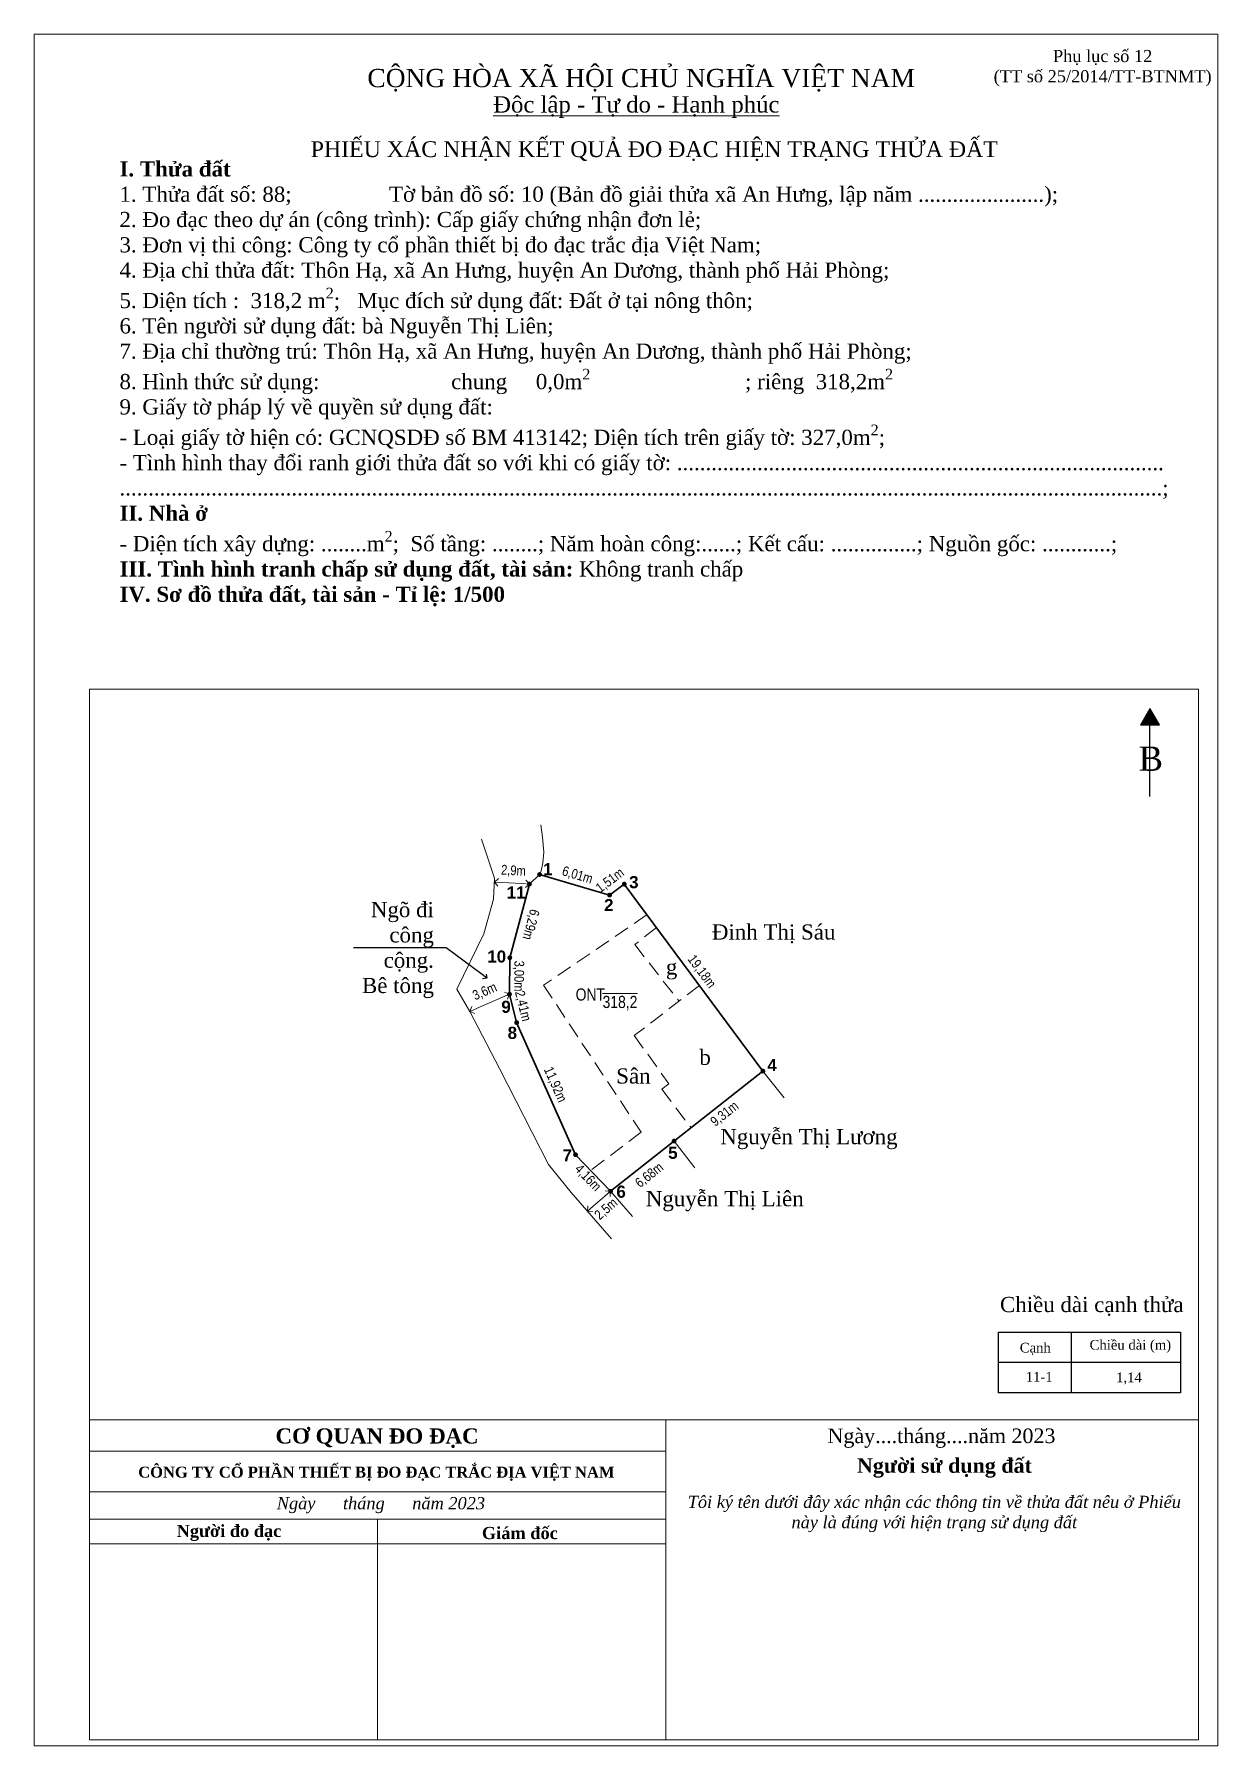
# Model space of a CAD drawing. Header units: metres. Extents: x -95 to 475, y 248 to 679.
# Drawn here: x 171.6 to 269.1, y 409.6 to 550.6 of the extents above; entities that cross this region are included whole.
import ezdxf
from ezdxf import colors
from ezdxf.entities.mleader import LeaderData, LeaderLine
from ezdxf.math import Vec2, Vec3

# ---------------------------------------------------------------- set-up
doc = ezdxf.new("R2010")
doc.units = ezdxf.units.M
doc.header["$LTSCALE"] = 0.2
doc.header["$PDMODE"] = 3
doc.header["$PDSIZE"] = -3
doc.linetypes.add('HIDDEN', pattern=[9.525, 6.35, -3.175])
for name, color, linetype in [('0 @ 0.5', 7, 'Continuous'), ('Heaven2407', 2, 'Continuous'), ('KHUNG_TRÍCH ĐO', 7, 'Continuous')]:
    doc.layers.add(name, color=color, linetype=linetype)
for name, color, linetype, lineweight in [('NOI', 4, 'Continuous', 5), ('NOI @ 0.5', 4, 'Continuous', 5), ('Nét đứt', 6, 'HIDDEN', 13), ('Thanh', 8, 'Continuous', 9), ('Thêm và ngõ @ 0.5', 3, 'Continuous', 13), ('Đậm', 1, 'Continuous', 35), ('Đỏ', 1, 'HIDDEN', 13)]:
    doc.layers.add(name, color=color, linetype=linetype, lineweight=lineweight)
doc.styles.add('Annotative', font='times.ttf', dxfattribs={"height": 2.5})
doc.styles.add('DIM', font='ARIALN.TTF', dxfattribs={"height": 1.6})
doc.styles.add('Free', font='times.ttf')
doc.styles.add('Land House', font='ARIALN.TTF', dxfattribs={"height": 2})
doc.styles.add('Point', font='arialbd.ttf', dxfattribs={"height": 2.5})
doc.styles.add('TNRM', font='times.ttf')
doc.styles.add('TNRMB', font='timesbd.ttf')
doc.styles.add('Vntimecc', font='times.ttf')
doc.dimstyles.new('Kích thước cạnh', dxfattribs={"dimtxt": 1.6, "dimasz": 2.5, "dimexe": 1.25, "dimexo": 0.625, "dimtad": 1, "dimzin": 4, "dimtxsty": 'DIM', "dimcen": 2.5, "dimse1": 1, "dimse2": 1, "dimsd1": 1, "dimsd2": 1, "dimadec": 0, "dimazin": 0, "dimtfac": 1, "dimtmove": 0, "dimatfit": 3, "dimfxl": 1, "dimarcsym": 0})
doc.dimstyles.new('Kích thước ngõ', dxfattribs={"dimtxt": 1.6, "dimasz": 1.25, "dimexe": 1.25, "dimexo": 1, "dimgap": 1, "dimtad": 1, "dimtoh": 1, "dimdec": 1, "dimzin": 4, "dimtxsty": 'DIM', "dimblk": 'OPEN90', "dimcen": 0, "dimse1": 1, "dimse2": 1, "dimclrd": 3, "dimclre": 3, "dimclrt": 2, "dimadec": 0, "dimazin": 0, "dimtfac": 1, "dimtdec": 1, "dimtmove": 2, "dimatfit": 3, "dimldrblk": 'OPEN90', "dimfxl": 1, "dimlwd": 13, "dimlwe": 13, "dimarcsym": 1})

# ---------------------------------------------------------------- blocks, each defined once
blk = doc.blocks.new('*D76')
at = {"layer": 'Defpoints', "color": 0, "transparency": 16777216}
for p in [(220.17, 480.62), (231.59, 465.21), (231.59, 465.21)]:
    blk.add_point(p, dxfattribs=at)
at = {"color": 0, "transparency": 16777216, "insert": (226.52, 473.39), "char_height": 0.8, "attachment_point": 5, "rotation": 306.5471, "style": 'DIM'}
blk.add_mtext('19,18m', dxfattribs=at)
blk = doc.blocks.new('*D77')
at = {"layer": 'Defpoints', "color": 0, "transparency": 16777216}
for p in [(224.28, 459.45), (219.03, 455.31), (220.13, 453.92)]:
    blk.add_point(p, dxfattribs=at)
at = {"color": 0, "transparency": 16777216, "insert": (222.26, 456.61), "char_height": 0.8, "attachment_point": 5, "rotation": 38.2329, "style": 'DIM'}
blk.add_mtext('6,68m', dxfattribs=at)
blk = doc.blocks.new('*D78')
at = {"layer": 'Defpoints', "color": 0, "transparency": 16777216}
for p in [(216.15, 458.32), (215.14, 457.35), (219.03, 455.31)]:
    blk.add_point(p, dxfattribs=at)
at = {"color": 0, "transparency": 16777216, "insert": (217.15, 456.39), "char_height": 0.8, "attachment_point": 5, "rotation": 313.6921, "style": 'DIM'}
blk.add_mtext('4,16m', dxfattribs=at)
blk = doc.blocks.new('*D79')
at = {"layer": 'Defpoints', "color": 0, "transparency": 16777216}
for p in [(211.3, 469.21), (211.3, 469.21), (216.15, 458.32)]:
    blk.add_point(p, dxfattribs=at)
at = {"color": 0, "transparency": 16777216, "insert": (214.45, 464.09), "char_height": 0.8, "attachment_point": 5, "rotation": 294.0141, "style": 'DIM'}
blk.add_mtext('11,92m', dxfattribs=at)
blk = doc.blocks.new('*D80')
at = {"layer": 'Defpoints', "color": 0, "transparency": 16777216}
for p in [(210.72, 471.54), (210.72, 471.54), (211.3, 469.21)]:
    blk.add_point(p, dxfattribs=at)
at = {"color": 0, "transparency": 16777216, "insert": (211.78, 470.57), "char_height": 0.8, "attachment_point": 5, "rotation": 284.1343, "style": 'DIM'}
blk.add_mtext('2,41m', dxfattribs=at)
blk = doc.blocks.new('*D81')
at = {"layer": 'Defpoints', "color": 0, "transparency": 16777216}
for p in [(213.19, 481.41), (218.96, 479.71), (218.96, 479.71)]:
    blk.add_point(p, dxfattribs=at)
at = {"color": 0, "transparency": 16777216, "insert": (216.3, 481.32), "char_height": 0.8, "attachment_point": 5, "rotation": 343.6313, "style": 'DIM'}
blk.add_mtext('6,01m', dxfattribs=at)
blk = doc.blocks.new('*D82')
at = {"layer": 'Defpoints', "color": 0, "transparency": 16777216}
for p in [(218.96, 479.71), (220.1, 480.71), (220.17, 480.62)]:
    blk.add_point(p, dxfattribs=at)
at = {"color": 0, "transparency": 16777216, "insert": (219.02, 480.89), "char_height": 0.8, "attachment_point": 5, "rotation": 36.7451, "style": 'DIM'}
blk.add_mtext('1,51m', dxfattribs=at)
blk = doc.blocks.new('*D83')
at = {"layer": 'Defpoints', "color": 0, "transparency": 16777216}
for p in [(231.59, 465.21), (232.6, 463.92), (224.28, 459.45)]:
    blk.add_point(p, dxfattribs=at)
at = {"color": 0, "transparency": 16777216, "insert": (228.46, 461.66), "char_height": 0.8, "attachment_point": 5, "rotation": 38.2329, "style": 'DIM'}
blk.add_mtext('9,31m', dxfattribs=at)
blk = doc.blocks.new('Moc')
at = {"layer": 'Đỏ', "lineweight": 13}
h = blk.add_hatch(color=6, dxfattribs=at)
edge = h.paths.add_edge_path()
edge.add_arc((0, 0), 0.25, 0, 360)
blk = doc.blocks.new('_Open90')
at = {"color": 0, "linetype": 'ByBlock', "lineweight": -2}
for p, q in [((0, 0), (-1, 0)), ((-0.5, 0.5), (0, 0)), ((0, 0), (-0.5, -0.5))]:
    blk.add_line(p, q, dxfattribs=at)
blk = doc.blocks.new('*D84')
at = {"color": 3, "linetype": 'Continuous', "lineweight": 13, "transparency": 16777216}
blk.add_line((218.56, 454.91), (217.61, 454.09), dxfattribs=at)
at = {"layer": 'Defpoints', "color": 0, "transparency": 16777216}
for p in [(219.03, 455.31), (217.14, 453.68), (217.14, 453.68)]:
    blk.add_point(p, dxfattribs=at)
at = {"color": 3, "lineweight": 13, "transparency": 16777216, "xscale": 0.625, "yscale": 0.625, "zscale": 0.625}
for p, rotation in [((219.03, 455.31), 40.93502440446883), ((217.14, 453.68), 220.9350244044688)]:
    blk.add_blockref('_Open90', p, dxfattribs=dict(at, rotation=rotation))
at = {"color": 2, "transparency": 16777216, "insert": (218.7, 453.82), "char_height": 0.8, "attachment_point": 5, "rotation": 40.935, "style": 'DIM'}
blk.add_mtext('2,5m', dxfattribs=at)
blk = doc.blocks.new('*D85')
at = {"layer": 'Defpoints', "color": 0, "transparency": 16777216}
for p in [(210.74, 474.54), (210.72, 471.54), (212.22, 471.53)]:
    blk.add_point(p, dxfattribs=at)
at = {"color": 0, "transparency": 16777216, "insert": (211.44, 473.04), "char_height": 0.8, "attachment_point": 5, "rotation": 269.5604, "style": 'DIM'}
blk.add_mtext('3,00m', dxfattribs=at)
blk = doc.blocks.new('*D86')
at = {"layer": 'Defpoints', "color": 0, "transparency": 16777216}
for p in [(212.36, 480.62), (210.74, 474.54), (212.4, 474.1)]:
    blk.add_point(p, dxfattribs=at)
at = {"color": 0, "transparency": 16777216, "insert": (212.43, 477.3), "char_height": 0.8, "attachment_point": 5, "rotation": 255.0983, "style": 'DIM'}
blk.add_mtext('6,29m', dxfattribs=at)
blk = doc.blocks.new('*D116')
at = {"color": 3, "linetype": 'Continuous', "lineweight": 13, "transparency": 16777216}
blk.add_line((211.73, 480.66), (210.1, 480.75), dxfattribs=at)
at = {"layer": 'Defpoints', "color": 0, "transparency": 16777216}
for p in [(209.47, 480.79), (209.47, 480.79), (212.36, 480.62)]:
    blk.add_point(p, dxfattribs=at)
at = {"color": 3, "lineweight": 13, "transparency": 16777216, "xscale": 0.625, "yscale": 0.625, "zscale": 0.625}
for p, rotation in [((209.47, 480.79), 176.685211683833), ((212.36, 480.62), 356.685211683833)]:
    blk.add_blockref('_Open90', p, dxfattribs=dict(at, rotation=rotation))
at = {"color": 2, "transparency": 16777216, "insert": (211.04, 481.68), "char_height": 0.8, "attachment_point": 5, "rotation": 356.6852, "style": 'DIM'}
blk.add_mtext('2,9m', dxfattribs=at)
blk = doc.blocks.new('*D111')
at = {"color": 3, "linetype": 'Continuous', "lineweight": 13, "transparency": 16777216}
blk.add_line((210.14, 471.3), (208.01, 470.38), dxfattribs=at)
at = {"layer": 'Defpoints', "color": 0, "transparency": 16777216}
for p in [(210.72, 471.54), (207.44, 470.13), (207.44, 470.13)]:
    blk.add_point(p, dxfattribs=at)
at = {"color": 3, "lineweight": 13, "transparency": 16777216, "xscale": 0.625, "yscale": 0.625, "zscale": 0.625}
for p, rotation in [((210.72, 471.54), 23.2911229895909), ((207.44, 470.13), 203.2911229895909)]:
    blk.add_blockref('_Open90', p, dxfattribs=dict(at, rotation=rotation))
at = {"color": 2, "transparency": 16777216, "insert": (208.69, 471.74), "char_height": 0.8, "attachment_point": 5, "rotation": 23.2911, "style": 'DIM'}
blk.add_mtext('3,6m', dxfattribs=at)

msp = doc.modelspace()

# ---------------------------------------------------------------- hatches: boundary and pattern name
at = {"linetype": 'Continuous'}
h = msp.add_hatch(color=256, dxfattribs=at)
h.paths.add_polyline_path([(263.475, 495.082), (262.689, 493.727), (263.475, 493.727)])
h.paths.add_polyline_path([(263.475, 493.727), (264.261, 493.727), (263.475, 495.082)])

# ---------------------------------------------------------------- linework, layer by layer
at = {"color": 7, "linetype": 'ByBlock', "lineweight": 13}
for q in [(262.689, 493.727), (264.261, 493.727)]:
    msp.add_line((263.475, 495.082), q, dxfattribs=at)
at = {"color": 7, "linetype": 'ByBlock', "lineweight": 30}
msp.add_line((263.475, 487.836), (263.475, 495.082), dxfattribs=at)
at = {"linetype": 'Continuous'}
for p, q in [((262.689, 493.727), (264.261, 493.727)), ((222.873, 469.535), (222.873, 469.535)), ((220.994, 468.145), (220.994, 468.145)), ((231.59, 465.211), (231.59, 465.211)), ((219.029, 455.315), (219.029, 455.315))]:
    msp.add_line(p, q, dxfattribs=at)
for p, q in [((251.003, 443.708), (266.003, 443.708)), ((251.003, 441.208), (251.003, 443.708)), ((257.003, 441.208), (257.003, 443.708)), ((266.003, 443.708), (266.003, 441.208)), ((266.003, 441.208), (251.003, 441.208)), ((266.003, 441.208), (251.003, 441.208)), ((251.003, 438.708), (251.003, 441.208)), ((257.003, 438.708), (257.003, 441.208)), ((266.003, 441.208), (266.003, 438.708)), ((266.003, 438.708), (251.003, 438.708))]:
    msp.add_line(p, q)
at = {"linetype": 'Continuous', "lineweight": 9}
for p, q in [((267.469, 436.48), (267.469, 410.127)), ((223.605, 433.91), (176.105, 433.91)), ((176.105, 410.127), (267.469, 410.127))]:
    msp.add_line(p, q, dxfattribs=at)
at = {"color": 7, "lineweight": 13}
msp.add_lwpolyline([(176.105, 496.677), (267.469, 496.677), (267.469, 436.48), (176.105, 436.48)], close=True, dxfattribs=at)
at = {"layer": 'Defpoints', "linetype": 'Continuous', "lineweight": 13}
msp.add_lwpolyline([(171.563, 409.632), (269.063, 409.632), (269.063, 550.632), (171.563, 550.632)], close=True, dxfattribs=at)
at = {"layer": 'KHUNG_TRÍCH ĐO', "color": 0, "linetype": 'Continuous', "lineweight": 5}
for p, q in [((176.105, 436.48), (176.105, 410.127)), ((223.605, 436.48), (223.605, 410.127)), ((176.105, 430.544), (223.605, 430.544)), ((176.105, 428.295), (223.605, 428.295)), ((199.855, 428.295), (199.855, 410.127)), ((176.105, 426.28), (223.605, 426.28))]:
    msp.add_line(p, q, dxfattribs=at)
at = {"layer": 'Nét đứt'}
for points in [[(222.044, 478.101), (213.523, 472.281), (221.566, 460.171), (217.392, 457.028)], [(222.826, 477.052), (221.038, 475.637), (224.683, 470.974)], [(226.363, 472.262), (220.994, 468.145), (223.851, 464.166), (223.276, 463.712), (225.676, 460.551)]]:
    msp.add_lwpolyline(points, dxfattribs=at)
at = {"layer": 'Thanh'}
for p, q in [((231.59, 465.211), (233.331, 463.002)), ((224.276, 459.449), (225.997, 457.253))]:
    msp.add_line(p, q, dxfattribs=at)
at = {"layer": 'Thanh', "linetype": 'Continuous'}
msp.add_line((219.029, 455.315), (220.857, 453.225), dxfattribs=at)
for points in [[(213.191, 481.407), (213.327, 481.719), (213.454, 482.374), (213.538, 483.241), (213.439, 484.495), (213.301, 485.502)], [(219.127, 451.387), (215.801, 455.222), (213.934, 457.531), (209.89, 465.415), (207.438, 470.133), (206.368, 471.961), (208.608, 476.518), (209.392, 479.365), (209.493, 481.107), (208.401, 484.322)]]:
    msp.add_lwpolyline(points, dxfattribs=at)
at = {"layer": 'Đậm', "linetype": 'Continuous'}
msp.add_lwpolyline([(212.358, 480.623), (212.358, 480.623), (212.358, 480.623), (210.74, 474.542), (210.717, 471.545), (211.305, 469.208), (216.155, 458.323), (219.029, 455.315), (231.59, 465.211), (231.59, 465.211), (231.59, 465.211), (220.171, 480.616), (220.171, 480.616), (220.171, 480.616), (220.171, 480.616), (220.171, 480.616), (220.171, 480.616), (218.961, 479.713), (213.191, 481.407), (212.358, 480.624)], dxfattribs=at)

# ---------------------------------------------------------------- block references
at = {"color": 7, "linetype": 'Continuous', "lineweight": 0, "xscale": 0.8000000000000114, "yscale": 0.8000000000000114, "zscale": 0.8000000000000114}
for p in [(212.358, 480.624), (213.191, 481.407), (220.171, 480.616), (218.961, 479.713), (210.742, 474.551), (210.717, 471.545), (211.305, 469.208), (231.59, 465.211), (216.155, 458.323), (224.276, 459.449), (219.045, 455.313)]:
    msp.add_blockref('Moc', p, dxfattribs=at)

# ---------------------------------------------------------------- texts
at = {"color": 7, "lineweight": 13, "style": 'Free'}
for s, height, p in [('CỘNG HÒA XÃ HỘI CHỦ NGHĨA VIỆT NAM', 1.5, (199.006, 546.275)), ('%%UĐộc lập - Tự do - Hạnh phúc', 1.35, (209.37, 544.177)), ('PHIẾU XÁC NHẬN KẾT QUẢ ĐO ĐẠC HIỆN TRẠNG THỬA ĐẤT', 1.3, (194.341, 540.514)), ('B', 2, (262.54, 489.953))]:
    msp.add_text(s, height=height, dxfattribs=at).set_placement(p)
at = {"color": 7, "linetype": 'Continuous', "lineweight": 13, "insert": (259.578, 547.842), "char_height": 1, "attachment_point": 5, "style": 'Free'}
msp.add_mtext('\\A1;Phụ lục số 12\\P(TT số 25/2014/TT-BTNMT)', dxfattribs=at)
at = {"color": 7, "linetype": 'Continuous', "lineweight": 13, "insert": (178.586, 540.162), "char_height": 1.25, "width": 86.53927, "attachment_point": 1, "style": 'Free'}
msp.add_mtext('\\A1;{\\fTimes New Roman|b1|i0|c0|p18;I. Thửa đất\\P}1. Thửa đất số: 88;                 Tờ bản đồ số: 10 (Bản đồ giải thửa xã An Hưng, lập năm ......................);    \\P2. Đo đạc theo dự án (công trình): Cấp giấy chứng nhận đơn lẻ;     \\P3. Đơn vị thi công: Công ty cổ phần thiết bị đo đạc trắc địa Việt Nam;   \\P4. Địa chỉ thửa đất: Thôn Hạ, xã An Hưng, huyện An Dương, thành phố Hải Phòng;  \\P5. Diện tích :  318,2 m{\\H0.7x;\\S2^ ;};   Mục đích sử dụng đất: Đất ở tại nông thôn; \\P6. Tên người sử dụng đất: {\\C256;bà Nguyễn Thị Liên};\\P7. Địa chỉ thường trú: Thôn Hạ, xã An Hưng, huyện An Dương, thành phố Hải Phòng;  \\P8. Hình thức sử dụng:                       chung     0,0m{\\H0.7x;\\S2^ ;}                           ; riêng  318,2m{\\H0.7x;\\S2^ ;}   \\P9. Giấy tờ pháp lý về quyền sử dụng đất:   \\P- Loại giấy tờ hiện có: GCNQSDĐ số BM 413142; Diện tích trên giấy tờ: 327,0m{\\H0.7x;\\S2^ ;};\\P- Tình hình thay đổi ranh giới thửa đất so với khi có giấy tờ: .....................................................................................\\P......................................................................................................................................................................................;\\P{\\fTimes New Roman|b1|i0|c0|p18;II. Nhà ở\\P}- Diện tích xây dựng: ........m{\\H0.7x;\\S2^ ;}; {\\H1.0003x; Số tầng: ........; Năm hoàn công:......; Kết cấu: ...............; Nguồn gốc: ............;} \\P{\\fTimes New Roman|b1|i0|c0|p18;III. Tình hình tranh chấp sử dụng đất, tài sản:} Không tranh chấp\\P{\\fTimes New Roman|b1|i0|c0|p18;IV. Sơ đồ thửa đất, tài sản - Tỉ lệ: 1/500}', dxfattribs=at)
at = {"char_height": 0.8, "attachment_point": 1, "style": 'Free'}
for s, width, heights, insert in [('Cạnh', 3.46278, [0], (252.755, 442.829)), ('Chiều dài (m)', 6.59689, [1.107], (258.51, 443.064)), ('11-1', 1.96591, [0], (253.244, 440.43)), ('1,14', 1.96591, [0], (260.689, 440.381))]:
    msp.add_mtext_dynamic_manual_height_columns(s, width=width, gutter_width=12.5, heights=heights, dxfattribs=dict(at, insert=insert))
at = {"layer": '0 @ 0.5', "char_height": 1.25, "attachment_point": 1, "style": 'Annotative'}
for s, width, insert in [('g', 4.23255, (223.598, 474.423)), ('b', 4.23255, (226.357, 466.976)), ('Sân', 5.07253, (219.51, 465.438)), ('Chiều dài cạnh thửa', 16.17609, (251.123, 446.608))]:
    msp.add_mtext_dynamic_manual_height_columns(s, width=width, gutter_width=6.25, heights=[0], dxfattribs=dict(at, insert=insert))
at = {"layer": 'Heaven2407', "style": 'Point'}
for s, p in [('1', (213.492, 481.349)), ('3', (220.57, 480.28)), ('11', (210.483, 479.424)), ('2', (218.506, 478.39)), ('10', (208.884, 474.153)), ('9', (210.046, 470.011)), ('8', (210.561, 467.867)), ('4', (231.959, 465.208)), ('7', (215.085, 457.77)), ('5', (223.786, 457.983)), ('6', (219.521, 454.782))]:
    msp.add_text(s, height=1, dxfattribs=at).set_placement(p)
at = {"layer": 'KHUNG_TRÍCH ĐO', "color": 0, "linetype": 'Continuous', "lineweight": 5, "attachment_point": 5}
for s, insert, char_height, style in [('\\A1;CƠ QUAN ĐO ĐẠC', (199.806, 434.969), 1.25, 'TNRMB'), ('\\A1;CÔNG TY CỔ PHẦN THIẾT BỊ ĐO ĐẠC TRẮC ĐỊA VIỆT NAM', (199.748, 432.039), 0.9, 'TNRMB'), ('\\A1;{\\fTimes New Roman|b0|i1|c0|p18;Ngày      tháng      năm 2023}', (200.123, 429.451), 1, 'TNRM'), ('\\A1;Người đo đạc', (187.606, 427.165), 1, 'TNRMB'), ('\\A1;{\\fTimes New Roman|b1|i0|c0|p18;Giám đốc}', (211.568, 427.153), 1, 'TNRMB')]:
    msp.add_mtext(s, dxfattribs=dict(at, insert=insert, char_height=char_height, style=style))
at = {"layer": 'NOI', "color": 7, "lineweight": 5, "attachment_point": 5, "style": 'Vntimecc'}
for s, insert, char_height, width in [('\\A1; {\\H0.8751x;Ngày....tháng....năm 2023}', (246.044, 434.97), 1.37132, 22.04753), ('\\A1; {\\fTimes New Roman|b1|i0|c0|p18;\\H0.8751x;Người sử dụng đất}', (246.287, 432.518), 1.37132, 22.04753), ('\\A1;{\\fTimes New Roman|b0|i1|c0|p18;Tôi ký tên dưới đây xác nhận các thông tin về thửa đất nêu ở Phiếu này là đúng với hiện trạng sử dụng đất}', (245.712, 428.726), 1, 41.67332)]:
    msp.add_mtext(s, dxfattribs=dict(at, insert=insert, char_height=char_height, width=width))
at = {"layer": 'NOI @ 0.5', "char_height": 1, "attachment_point": 1, "style": 'Land House'}
for s, insert in [('ONT', (216.164, 472.024)), ('{\\O318,2}', (218.385, 471.411))]:
    msp.add_mtext_dynamic_manual_height_columns(s, width=4.47053, gutter_width=5, heights=[0], dxfattribs=dict(at, insert=insert))
at = {"layer": 'Thêm và ngõ @ 0.5', "char_height": 1.25, "attachment_point": 1, "style": 'Annotative'}
for s, insert in [('Đinh Thị Sáu', (227.39, 477.301)), ('Nguyễn Thị Lương', (228.082, 460.439)), ('Nguyễn Thị Liên', (221.947, 455.329))]:
    msp.add_mtext_dynamic_manual_height_columns(s, width=15.79396, gutter_width=6.25, heights=[0], dxfattribs=dict(at, insert=insert))

# ---------------------------------------------------------------- dimensions: what is measured, and where the dimension line sits
at = {"layer": '0 @ 0.5'}
for base, p1, p2, angle, dimstyle, override, picture, middle in [((209.475, 480.79), (212.358, 480.623), (209.475, 480.79), 176.68521, 'Kích thước ngõ', {"dimscale": 0.5, "dimpost": 'm', "dimtix": 0, "dimtofl": 1, "dimtmove": 2, "dimatfit": 3}, '*D116', (211.039, 481.683)), ((220.102, 480.709), (218.961, 479.713), (220.171, 480.616), 36.74512, 'Kích thước cạnh', {"dimscale": 0.5, "dimpost": 'm', "dimtix": 0, "dimtofl": 1, "dimtmove": 0, "dimatfit": 3}, '*D82', (219.497, 480.257)), ((212.4, 474.101), (212.358, 480.623), (210.74, 474.542), 255.09826, 'Kích thước cạnh', {"dimscale": 0.5, "dimpost": 'm', "dimtix": 0, "dimtofl": 1, "dimtmove": 0, "dimatfit": 3}, '*D86', (213.196, 477.094)), ((212.222, 471.533), (210.74, 474.542), (210.717, 471.545), 269.56042, 'Kích thước cạnh', {"dimscale": 0.5, "dimpost": 'm', "dimtix": 0, "dimtofl": 1, "dimtmove": 0, "dimatfit": 3}, '*D85', (212.233, 473.032)), ((210.717, 471.545), (211.305, 469.208), (210.717, 471.545), 104.1343, 'Kích thước cạnh', {"dimscale": 0.5, "dimpost": 'm', "dimtix": 0, "dimtofl": 1, "dimtmove": 0, "dimatfit": 3}, '*D80', (211.011, 470.377)), ((211.305, 469.208), (216.155, 458.323), (211.305, 469.208), 114.01414, 'Kích thước cạnh', {"dimscale": 0.5, "dimpost": 'm', "dimtix": 0, "dimtofl": 1, "dimtmove": 0, "dimatfit": 3}, '*D79', (213.73, 463.766)), ((217.141, 453.677), (219.029, 455.315), (217.141, 453.677), 220.93502, 'Kích thước ngõ', {"dimscale": 0.5, "dimpost": 'm', "dimtix": 0, "dimtofl": 1, "dimtmove": 2, "dimatfit": 3}, '*D84', (218.702, 453.824))]:
    dim = msp.add_linear_dim(base=base, p1=p1, p2=p2, angle=angle, dimstyle=dimstyle, override=override, dxfattribs=at)
    dim.commit()
    dim.dimension.update_dxf_attribs({"geometry": picture, "text_midpoint": middle, "dimtype": 129})
for p1, p2, distance, dimstyle, override, picture, middle in [((213.191, 481.407), (218.961, 479.713), 0, 'Kích thước cạnh', {"dimscale": 0.5, "dimpost": 'm', "dimtix": 0, "dimtofl": 1, "dimtmove": 0, "dimatfit": 3}, '*D81', (216.3, 481.321)), ((220.171, 480.616), (231.59, 465.211), 0, 'Kích thước cạnh', {"dimscale": 0.5, "dimpost": 'm', "dimtix": 0, "dimtofl": 1, "dimtmove": 0, "dimatfit": 3}, '*D76', (226.518, 473.386)), ((210.717, 471.545), (207.438, 470.133), 0, 'Kích thước ngõ', {"dimscale": 0.5, "dimpost": 'm', "dimtix": 0, "dimtofl": 1, "dimtmove": 2, "dimatfit": 3}, '*D111', (208.69, 471.74)), ((224.276, 459.449), (231.59, 465.211), -1.64, 'Kích thước cạnh', {"dimscale": 0.5, "dimpost": 'm', "dimtix": 0, "dimtofl": 1, "dimtmove": 0, "dimatfit": 3}, '*D83', (228.457, 461.665)), ((219.029, 455.315), (216.155, 458.323), 1.41, 'Kích thước cạnh', {"dimscale": 0.5, "dimpost": 'm', "dimtix": 0, "dimtofl": 1, "dimtmove": 0, "dimatfit": 3}, '*D78', (217.146, 456.393)), ((224.276, 459.449), (219.029, 455.315), 1.775, 'Kích thước cạnh', {"dimscale": 0.5, "dimpost": 'm', "dimtix": 0, "dimtofl": 1, "dimtmove": 0, "dimatfit": 3}, '*D77', (222.26, 456.611))]:
    dim = msp.add_aligned_dim(p1=p1, p2=p2, distance=distance, dimstyle=dimstyle, override=override, dxfattribs=at)
    dim.commit()
    dim.dimension.update_dxf_attribs({"geometry": picture, "text_midpoint": middle})

# ---------------------------------------------------------------- leaders
at = {"layer": 'Thêm và ngõ @ 0.5', "lineweight": 13}
ml = msp.add_multileader_mtext('Standard', dxfattribs=at)
ml.set_content(' Ngõ đi công cộng. Bê tông', color=256, style='Annotative')
ml.set_leader_properties()
ml.set_arrow_properties(name='OPEN90')
ml.build(insert=Vec2(0, 0))
ml.multileader.update_dxf_attribs({"text_left_attachment_type": 5, "text_right_attachment_type": 5, "dogleg_length": 0, "arrow_head_size": 0.5, "scale": 0.5})
ctx = ml.context
ctx.base_point, ctx.scale, ctx.char_height, ctx.arrow_head_size, ctx.landing_gap_size, ctx.plane_origin = Vec3(193.282, 475.38), 0.5, 1.25, 0.5, 1, Vec3(184.208, 441.909)
ctx.left_attachment, ctx.right_attachment, ctx.text_align_type = 5, 5, 2
notes = []
notes.append((ctx, [(1, (1, 1, 0), (205.49, 475.38), (-1, 0), 0, [(0, [(208.855, 472.862)], 0, [])])]))
ctx.mtext.insert, ctx.mtext.width, ctx.mtext.alignment, ctx.mtext.flow_direction = Vec3(204.49, 479.143), 13.12154, 3, 5
for ctx, leaders in notes:
    for number, flags, end, landing, length, lines in leaders:
        leader = LeaderData()
        leader.index, (leader.has_last_leader_line, leader.has_dogleg_vector, leader.attachment_direction) = number, flags
        leader.last_leader_point, leader.dogleg_vector, leader.dogleg_length = Vec3(end), Vec3(landing), length
        for number, points, colour, breaks in lines:
            line = LeaderLine()
            line.index, line.vertices, line.color, line.breaks = number, Vec3.list(points), colors.encode_raw_color(colour), breaks
            leader.lines.append(line)
        ctx.leaders.append(leader)

doc.saveas('drawing.dxf')
